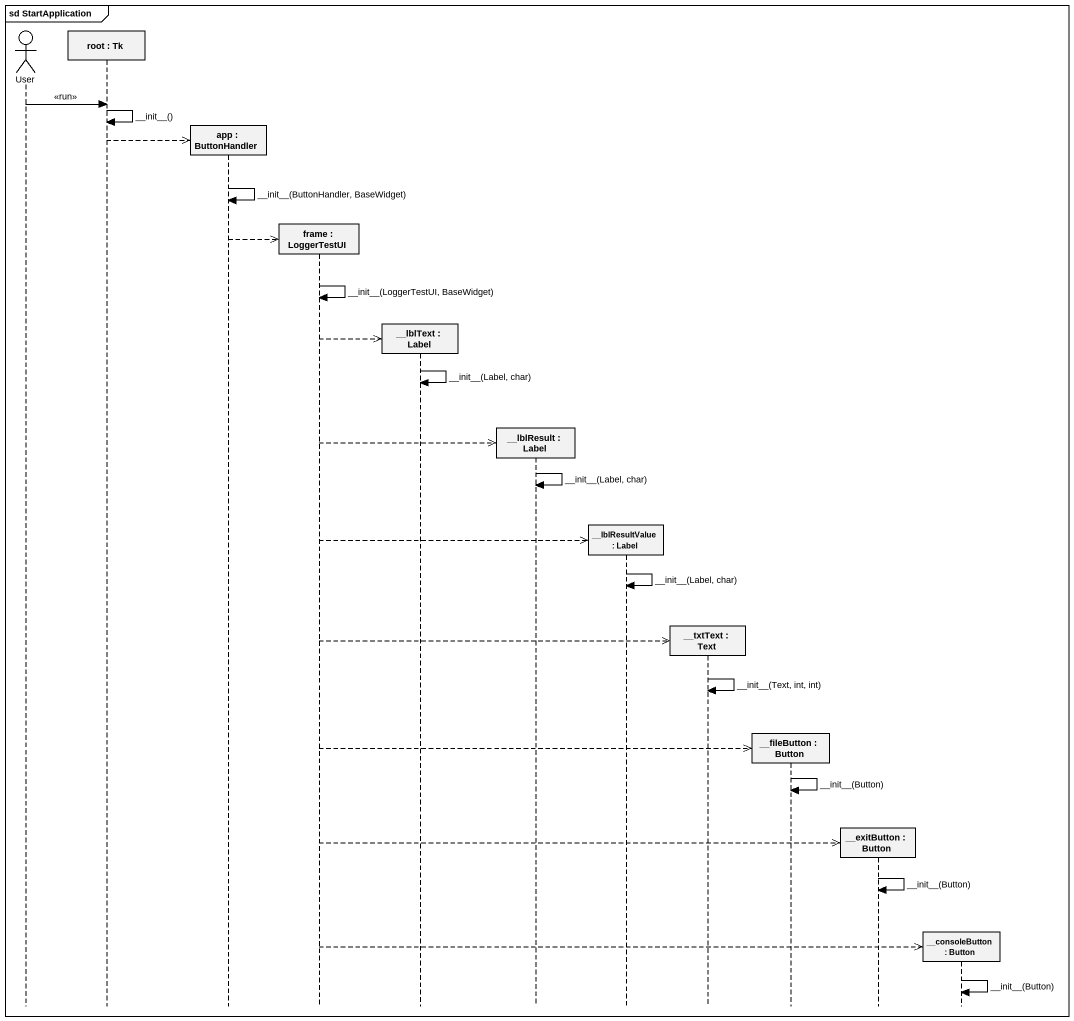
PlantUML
@startuml
mainframe sd StartApplication
hide footbox
actor User
participant "root : Tk" as root
participant "app : ButtonHandler" as app
participant "frame : LoggerTestUI" as frame_
participant "__lblText : Label" as lblText
participant "__lblResult : Label" as lblResult
participant "__lblResultValue : Label" as lblResultValue
participant "__txtText : Text" as txtText
participant "__fileButton : Button" as fileButton
participant "__exitButton : Button" as exitButton
participant "__consoleButton : Button" as consoleButton

User -> root : <<run>>
root -> root : ~__init~__()
root -->> app **
app -> app : ~__init~__(ButtonHandler, BaseWidget)
app -->> frame_ **
frame_ -> frame_ : ~__init~__(LoggerTestUI, BaseWidget)
frame_ -->> lblText **
lblText -> lblText : ~__init~__(Label, char)
frame_ -->> lblResult **
lblResult -> lblResult : ~__init~__(Label, char)
frame_ -->> lblResultValue **
lblResultValue -> lblResultValue : ~__init~__(Label, char)
frame_ -->> txtText **
txtText -> txtText : ~__init~__(Text, int, int)
frame_ -->> fileButton **
fileButton -> fileButton : ~__init~__(Button)
frame_ -->> exitButton **
exitButton -> exitButton : ~__init~__(Button)
frame_ -->> consoleButton **
consoleButton -> consoleButton : ~__init~__(Button)
@enduml
